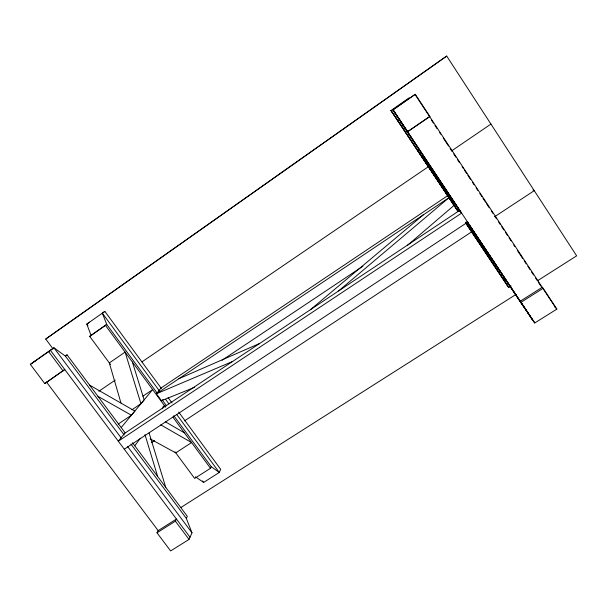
<?xml version="1.0" encoding="UTF-8"?>
<svg xmlns="http://www.w3.org/2000/svg" width="607" height="607" viewBox="0 0 607 607"><rect width="100%" height="100%" fill="white"/><g stroke="black" fill="none" stroke-linecap="round" stroke-linejoin="round"><path stroke-width="0.91" d="M156.985 532.802L175.37 521.163L176.447 519.031L158.154 530.624L156.985 532.802L170.628 550.936L189.02 539.426L191.987 532.84L186.341 518.393L130.953 444.074M186.341 518.393L187.328 516.337L132.516 442.738M175.013 451.843L194.657 478.43L210.485 468.278L211.251 466.7L173.799 415.719M134.777 445.773L140.392 438.216M162.274 408.754L164.52 405.726L163.01 406.728M131.924 409.786L140.945 403.731L144.147 399.869L132.379 362M121.203 427.54L152.66 389.595L142.888 396.166M118.16 424.096L131.416 415.226L134.868 411.06L89.608 385.126M537.476 280.76L576.65 255.851L446.699 56.064L45.715 339.047L53.006 348.82M407.547 245.289L454.195 205.28L452.572 203.246M338.531 290.988L449.089 197.594L447.579 195.727L161.045 388.002L156.394 393.791L161.47 400.696L194.741 387.258M310.389 309.714L423.223 214.931M44.774 383.578L64.767 369.519L44.774 383.578L30.35 364.397L35.919 360.421M32.224 363.054L53.924 347.788L65.397 356.104L67.051 354.837L125.217 432.935M110.444 364.443L89.707 336.377L106.726 324.411L102.355 313.174L104.859 311.383L161.371 388.45M89.707 336.377L106.726 324.411L157.585 393.655M89.434 322.218L86.801 324.092L91.035 335.368M30.35 364.397L53.924 347.788L121.256 438.042M45.715 339.047L446.699 56.064M104.859 311.383L86.801 324.092L87.924 325.618M457.883 211.236L390.961 110.573L409.019 97.894M460.569 211.964L392.911 109.905L415.241 94.313L429.847 116.468L407.57 131.711L429.847 116.468M399.664 119.928L398.124 120.998L458.414 211.593M399.755 119.958L398.124 120.998L390.961 110.573M65.503 355.914L67.051 354.837M419.551 149.754L418.011 150.817L449.362 196.964M98.85 391.265L115.284 380.065M141.894 361.931L428.33 166.743M451.813 150.741L490.942 124.078M449.089 197.594L156.394 393.791L232.663 361.438M161.47 400.696L163.04 399.641M222.056 360.247L362.918 266.215M124.291 449.21L467.671 222.162M151.363 442.662L154.527 440.583M184.589 420.795L471.753 231.791M494.69 216.691L534.251 190.659L532.954 190.014M486.503 250.516L484.955 251.518L466.039 222.23M511.132 286.056L508.757 287.581L503.37 279.303L503.954 280.1L505.502 279.114M195.484 476.814L203.633 482.444L219.264 472.458L220.682 469.325L178.716 412.1M180.878 507.513L515.882 294.494M543.136 288.302L542.21 287.301L520.214 301.239L521.011 302.309L543.136 288.302L556.869 309.122L534.737 322.977L467.367 222.2M414.642 94.654L415.241 94.313M178.928 378.685L259.69 343.456M400.901 122.166L460.531 212.025M150.119 438.869L175.772 452.868L191.592 442.564L160.741 424.847M97.962 396.341L131.416 415.226M165.271 421.713L184.498 432.92M211.251 466.7L219.264 472.458L176.751 414.543M554.381 306.368L555.367 307.461M555.86 308.007L556.869 309.122M445.781 192.594L455.462 204.4M466.866 222.109L469.15 225M46.458 382L158.055 530.488M65.397 356.104L124.177 434.976M127.485 446.38L191.987 532.84M50.404 350.3L190.021 537.21M48.621 351.574L63.06 370.9M175.37 521.163L189.02 539.426M522.855 305.693L467.124 221.95M202.51 480.919L203.633 482.444M162.615 400.499L166.53 405.825M105.466 325.375L165.559 407.145M172.858 417.077L210.485 468.278M168.086 397.608L172.001 402.942M102.355 313.174L159.413 390.916M165.567 399.3L168.921 403.867M466.988 222.594L492.178 259.659M466.813 222.594L500.343 271.944M425.348 161.857L448.383 195.758M393.124 109.837L407.722 131.818M521.011 302.309L534.737 322.977M393.048 109.859L533.864 321.793M460.963 212.313L392.911 109.905L415.036 94.426L555.359 307.241M467.246 221.767L532.149 319.457M465.668 222.594L503.954 280.1M391.052 110.535L458.012 211.251M465.857 223.057L508.757 287.581L465.728 223.027M431.334 119.966L433.421 123.13M434.984 125.497L437.07 128.661M439.673 132.622L440.72 134.2M443.33 138.153L448.543 146.059M450.106 148.434L452.192 151.598M453.755 153.973L455.842 157.137M457.405 159.504L459.491 162.668M462.102 166.629L463.141 168.207M464.188 169.785L466.798 173.746M467.838 175.324L470.448 179.277M472.534 182.441L474.097 184.816M476.184 187.98L477.747 190.355M479.834 193.512L481.92 196.676M482.96 198.261L485.57 202.214M486.617 203.793L489.219 207.753M491.306 210.917L492.869 213.285M494.955 216.449L496.526 218.823M498.613 221.987L500.176 224.362M501.739 226.73L503.825 229.894M505.388 232.269L507.475 235.433M509.038 237.8L511.124 240.964M513.734 244.925L514.774 246.503M517.384 250.456L522.597 258.37M524.167 260.737L526.246 263.901M527.817 266.276L529.903 269.44M531.466 271.807L533.553 274.971M535.64 278.135L537.203 280.51M538.242 282.096L540.852 286.049M465.804 222.185L477.823 240.797M432.009 169.11L452.291 200.538L423.58 156.416M140.945 403.731L125.095 352.09L109.328 362.933L120.968 402.987M149.064 432.844L165.741 487.353M144.967 434.559L157.638 476.465M124.647 433.315L118.304 441.206L461.639 213.087L459.529 210.477L124.647 433.315"/></g></svg>
